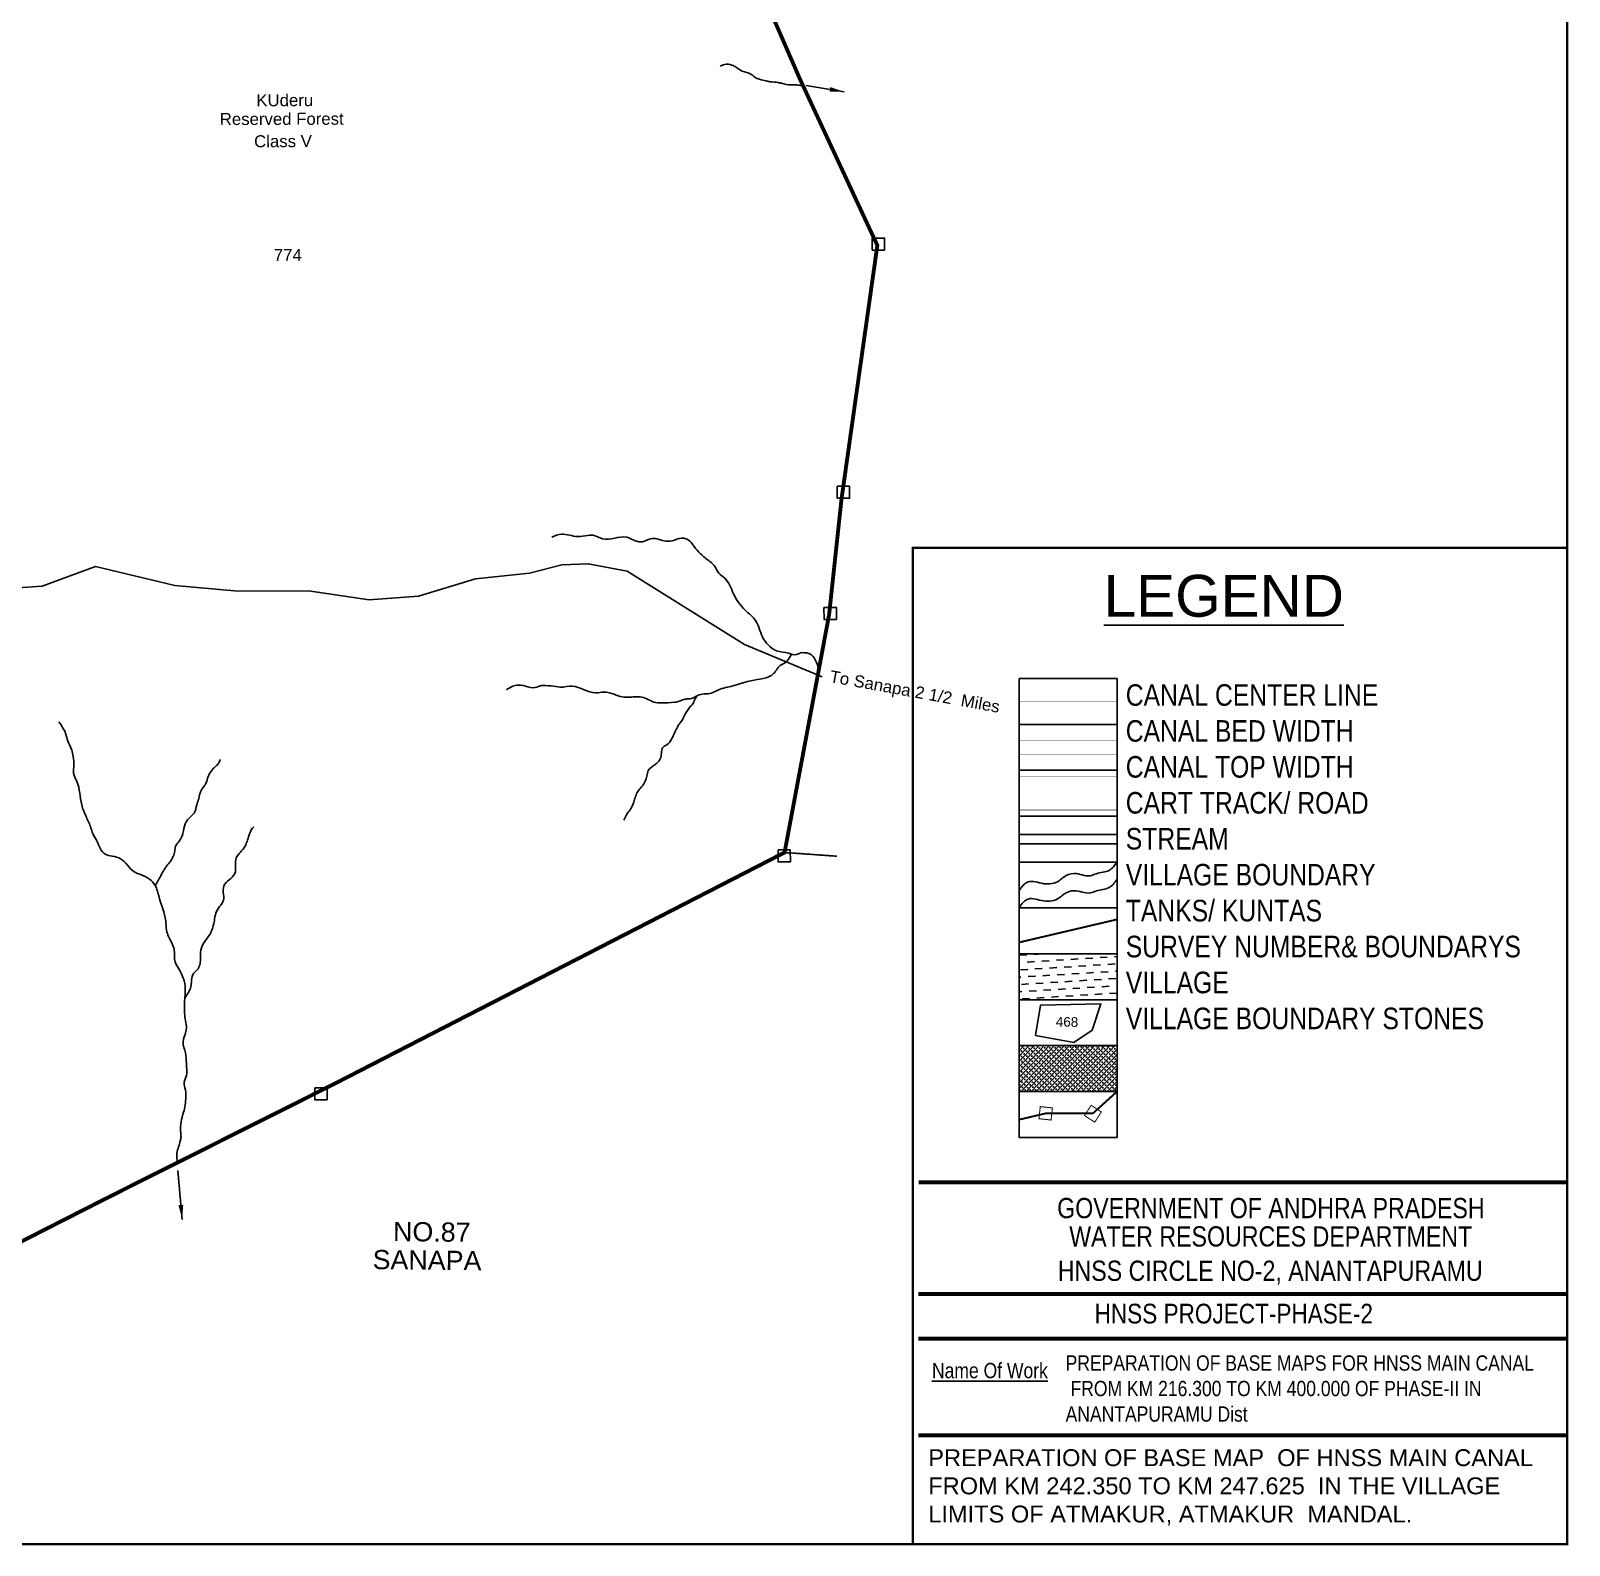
# Model space of a CAD drawing. Header units: feet. Extents: x 746667 to 763555, y 1616206 to 1623008.
# Drawn here: x 760092 to 763278, y 1616206 to 1619343 of the extents above; entities that cross this region are included whole.
import ezdxf
from ezdxf.enums import TextEntityAlignment as Align

# ---------------------------------------------------------------- set-up
doc = ezdxf.new("R2010")
doc.units = ezdxf.units.FT
doc.header["$LTSCALE"] = 15
doc.header["$MEASUREMENT"] = 0
doc.linetypes.add('ACAD_ISO02W100', pattern=[15, 12, -3])
doc.linetypes.add('HIDDEN2', pattern=[0.1875, 0.125, -0.0625])
for name, color, linetype in [('ARROWS', 5, 'Continuous'), ('CANAL1', 7, 'Continuous'), ('FRAME 025', 7, 'Continuous'), ('HILL', 17, 'Continuous'), ('PLOT NO', 7, 'Continuous'), ('ROAD NAME', 255, 'Continuous'), ('TABLE', 7, 'Continuous'), ('tank', 4, 'Continuous'), ('TANKS-STREAM', 4, 'Continuous'), ('TITLEBLOCK', 7, 'Continuous'), ('VILLAGE', 30, 'Continuous'), ('VILLAGE STONES', 240, 'Continuous')]:
    doc.layers.add(name, color=color, linetype=linetype)
doc.layers.add('VILLAGE BOUNDRY', color=5, linetype='HIDDEN2', lineweight=100)
doc.styles.add('A', font='arial.ttf')
doc.styles.add('ARIALN', font='ARIALN.TTF')
doc.styles.get("Standard").update_dxf_attribs({"font": 'arial.ttf'})
doc.linetypes.add('DOTS', pattern='A,1e-06,-3,["●",Standard,S=3,R=0,X=-1.25,Y=-1.25],-3', length=6.000001)
doc.dimstyles.get("Standard").update_dxf_attribs({"dimtxt": 0.18, "dimasz": 30, "dimexe": 0.18, "dimexo": 0.0625, "dimgap": 0.09, "dimtad": 0, "dimtih": 1, "dimtoh": 1, "dimdec": 4, "dimzin": 0, "dimdsep": 46, "dimtxsty": 'Standard', "dimcen": 0.09, "dimadec": 0, "dimazin": 0, "dimtfac": 1, "dimtdec": 4, "dimtofl": 0, "dimtmove": 0, "dimatfit": 3, "dimfxl": 1, "dimtolj": 1, "dimtzin": 0, "dimarcsym": 0})

msp = doc.modelspace()

# ---------------------------------------------------------------- hatches: boundary and pattern name
at = {"layer": 'tank'}
h = msp.add_hatch(dxfattribs=at)
h.set_pattern_fill('DASH', color=256, scale=120.759851, angle=3.5405, style=0)
h.set_pattern_definition([(3.5405362, (-6401.684, -69291.992), (14.13398449, 15.99835642), [15.09498138, -15.09498138])])
h.paths.add_polyline_path([(762138.4, 1617430.7), (762341.2, 1617430.7), (762341.2, 1617335.6), (762138.4, 1617335.6)])
at = {"layer": 'VILLAGE', "linetype": 'Continuous'}
h = msp.add_hatch(dxfattribs=at)
h.set_pattern_fill('SACNCR', color=256, scale=81.110346, angle=1.5303, style=0)
h.set_pattern_definition([(46.53031993, (-6401.684, -69291.992), (-5.51858472, 5.23139394), []), (46.53031993, (-6396.309, -69291.8486), (-5.51858472, 5.23139394), [0, -7.60409494])])
h.paths.add_polyline_path([(762138.4, 1617240.5), (762341.2, 1617240.5), (762341.2, 1617145.4), (762138.4, 1617145.4)])

# ---------------------------------------------------------------- linework, layer by layer
at = {"layer": 'CANAL1', "color": 5, "const_width": 5}
msp.add_lwpolyline([(763273.4, 1616208), (761918.6, 1616208), (761918.6, 1618272.1), (763273.4, 1618272.1)], close=True, dxfattribs=at)
at = {"layer": 'CANAL1', "color": 6, "linetype": 'DOTS', "ltscale": 0.2}
msp.add_lwpolyline([(761730.4, 1618004.7), (761570.1, 1618071.5), (761326.6, 1618223.2), (761246.1, 1618238.9), (761191.7, 1618236.6), (761124.4, 1618219.7), (761012.8, 1618207.8), (760894.6, 1618171.9), (760792.4, 1618164.4), (760667, 1618182.8), (760520.9, 1618181.8), (760390.4, 1618193.7), (760225.8, 1618233), (760115.4, 1618192.1), (760003.9, 1618184.5)], dxfattribs=at)
at = {"layer": 'CANAL1', "color": 1, "linetype": 'HIDDEN2', "ltscale": 100, "const_width": 0.994}
msp.add_lwpolyline([(762138.4, 1617953.6), (762341.2, 1617953.6)], dxfattribs=at)
at = {"layer": 'CANAL1', "color": 5, "ltscale": 100, "const_width": 0.994}
for points in [[(762341.2, 1617873.4), (762138.4, 1617873.4)], [(762341.2, 1617843.6), (762138.4, 1617843.6)]]:
    msp.add_lwpolyline(points, dxfattribs=at)
at = {"layer": 'CANAL1', "color": 1, "ltscale": 100, "const_width": 0.994}
for points in [[(762341.2, 1617798.2), (762138.4, 1617798.2)], [(762341.2, 1617728.7), (762138.4, 1617728.7)]]:
    msp.add_lwpolyline(points, dxfattribs=at)
at = {"layer": 'FRAME 025', "lineweight": -3, "const_width": 8.16}
for points in [[(761930.2, 1616957.6), (763273.6, 1616957.6)], [(761930, 1616725.9), (763273.4, 1616725.9)], [(761930, 1616633.2), (763273.4, 1616633.2)], [(761930, 1616433.4), (763273.4, 1616433.4)]]:
    msp.add_lwpolyline(points, dxfattribs=at)
at = {"layer": 'HILL', "lineweight": -2}
msp.add_spline([(758165.6, 1617731), (758151.4, 1617849.7), (758282.3, 1617906.3), (758396.5, 1617889), (758473.9, 1617906.8), (758513.5, 1617969.1), (758543.9, 1618044.5), (758571.6, 1618034), (758596.2, 1618018.5), (758633.9, 1618049.8), (758655.2, 1618058.1), (758697.3, 1618075.6), (758745.3, 1618114.1), (758795.6, 1618140.9), (758857, 1618202), (758906, 1618271.8), (758943.6, 1618314.5), (759014.8, 1618409.2), (759135.9, 1618565.4), (759163.5, 1618668.1), (759170.8, 1618733.9), (759183.5, 1618843.2), (759185.9, 1618884.2), (759180.8, 1618924.6), (759164.3, 1618963.1), (759167.2, 1619051.2), (759192.6, 1619084.9), (759213.8, 1619117.7), (759217.6, 1619218.6), (759212.3, 1619319.6), (759180, 1619387), (759149.4, 1619424), (759038.6, 1619461.1), (758929.4, 1619489.3), (758855.1, 1619579), (758726.8, 1619673.9), (758416.7, 1619807.6), (758295.8, 1619866.3), (758225.9, 1619866.8), (758183.6, 1619858), (758134, 1619877.4), (758146.1, 1619949.5), (758258.2, 1619989.8), (758359.1, 1620018), (758438.7, 1620017.1), (758475.2, 1620037.1), (758528.3, 1620052.8), (758627.2, 1620143.7), (758693.3, 1620135.9), (758728.8, 1620129), (758766, 1620111.9), (758772.5, 1620084), (758783, 1619983.5), (758798.2, 1619946.5), (758826, 1619863.6), (758861, 1619819.1), (758925.1, 1619734.3), (758981.7, 1619666.7), (759147.5, 1619585.7), (759341.7, 1619491.6), (759537.5, 1619398.3), (759666.3, 1619342.4), (759806, 1619609), (759915.7, 1619734.3), (759939, 1619792.8), (759925.1, 1619852.8), (759954.1, 1619948.5), (760001.2, 1619991.7), (760073.7, 1619991.9), (760122.5, 1619985.9), (760411.8, 1620075.7), (760506, 1620203.4), (760535.7, 1620221.1), (760583.8, 1620221.2), (760625.5, 1620263.3), (760667.7, 1620348.3), (760722.8, 1620486.1), (760721.5, 1620622.6), (760743.6, 1620817.5), (760772.8, 1620898.6), (760779.2, 1620929.9), (760719.5, 1620941.9), (760757.2, 1621035.9), (760881.4, 1621134.1), (760947.5, 1621162.3), (760994.1, 1621164.8), (761029.3, 1621131.9), (761128.7, 1621234.6), (761161.2, 1621507), (761116, 1621948.9), (761215.4, 1622296.8)], degree=3, dxfattribs=at)
at = {"layer": 'PLOT NO'}
for points in [[(762138.4, 1618001.1), (762341.2, 1618001.1), (762341.2, 1617906.1), (762138.4, 1617906.1)], [(762138.4, 1617906.1), (762341.2, 1617906.1), (762341.2, 1617811), (762138.4, 1617811)], [(762138.4, 1617811), (762341.2, 1617811), (762341.2, 1617715.9), (762138.4, 1617715.9)], [(762138.4, 1617715.9), (762341.2, 1617715.9), (762341.2, 1617620.8), (762138.4, 1617620.8)], [(762138.4, 1617620.8), (762341.2, 1617620.8), (762341.2, 1617525.8), (762138.4, 1617525.8)], [(762138.4, 1617525.8), (762341.2, 1617525.8), (762341.2, 1617430.7), (762138.4, 1617430.7)], [(762138.4, 1617430.7), (762341.2, 1617430.7), (762341.2, 1617335.6), (762138.4, 1617335.6)], [(762138.4, 1617335.6), (762341.2, 1617335.6), (762341.2, 1617240.5), (762138.4, 1617240.5)], [(762138.4, 1617240.5), (762341.2, 1617240.5), (762341.2, 1617145.4), (762138.4, 1617145.4)], [(762138.4, 1617145.4), (762341.2, 1617145.4), (762341.2, 1617050.4), (762138.4, 1617050.4)]]:
    msp.add_lwpolyline(points, close=True, dxfattribs=at)
at = {"layer": 'PLOT NO', "color": 6}
for points in [[(762138.4, 1617678.3), (762341.2, 1617678.3)], [(762138.4, 1617658.4), (762341.2, 1617658.4)]]:
    msp.add_lwpolyline(points, dxfattribs=at)
at = {"layer": 'PLOT NO', "lineweight": -2}
msp.add_lwpolyline([(761652.8, 1617640.7), (761760.7, 1617633)], dxfattribs=at)
at = {"layer": 'PLOT NO'}
msp.add_lwpolyline([(762172.4, 1617261.7), (762182.8, 1617324.4), (762308, 1617327.2), (762289.9, 1617272.3), (762252.1, 1617247.1), (762172.4, 1617261.7)], dxfattribs=at)
at = {"layer": 'PLOT NO', "color": 4}
for points in [[(762138.4, 1617562), (762157, 1617579.9), (762189.6, 1617576.1), (762221.4, 1617582.2), (762230.8, 1617589.8), (762252.2, 1617597.1), (762269.1, 1617594.3), (762285.8, 1617592.5), (762298.4, 1617596.6), (762324.7, 1617603.6), (762341.2, 1617620.8)], [(762138.4, 1617526.4), (762157, 1617544.3), (762189.6, 1617540.5), (762221.4, 1617546.6), (762230.8, 1617554.1), (762252.2, 1617561.5), (762269.1, 1617558.7), (762285.8, 1617556.9), (762298.4, 1617561), (762324.7, 1617568), (762341.2, 1617585.2)]]:
    msp.add_spline(points, degree=3, dxfattribs=at)
at = {"layer": 'TANKS-STREAM', "lineweight": -2}
for points in [[(761519.7, 1619269.8), (761531.6, 1619273.7), (761541.6, 1619272.6), (761550.2, 1619268.8), (761565.2, 1619259.7), (761583.2, 1619253.4), (761591.2, 1619246.8), (761600.7, 1619242.6), (761614.8, 1619239.1), (761623.1, 1619237.4), (761639.5, 1619235.8), (761646.4, 1619234.2), (761665.5, 1619230.9), (761671, 1619231), (761683.5, 1619230.2), (761690.9, 1619229.3)], [(761723.9, 1618020.3), (761717, 1618038.7), (761705.1, 1618052.5), (761696.3, 1618054.4), (761685.4, 1618054), (761677.6, 1618050.7), (761661.1, 1618053.3), (761636.2, 1618058.8), (761606.9, 1618087.6), (761592.7, 1618121.3), (761571.3, 1618142.5), (761547.2, 1618176.5), (761529, 1618208.9), (761516.5, 1618219.7), (761507, 1618235), (761488.2, 1618251.1), (761479, 1618259.6), (761465.5, 1618274.6), (761456.9, 1618285.4), (761439.5, 1618291.9), (761419.8, 1618286.3), (761403.4, 1618286.5), (761374.9, 1618290.7), (761358.5, 1618284.4), (761343.4, 1618286.7), (761326, 1618293.8), (761275.5, 1618290.8), (761255.8, 1618298), (761245.3, 1618297.6), (761224, 1618295.3), (761190.8, 1618300.1), (761170.5, 1618294.1)], [(761666.8, 1618051.6), (761654.6, 1618034.1), (761640.6, 1618025.2), (761635.9, 1618018.4), (761628.6, 1618010), (761614.5, 1618002.7), (761590, 1617997.9), (761534.7, 1617983.1), (761519.1, 1617978.9), (761501.4, 1617971), (761472.4, 1617966), (761464.3, 1617961.2), (761455.1, 1617959), (761447.1, 1617958.3), (761437.4, 1617955), (761425.1, 1617951.9), (761397.1, 1617950.6), (761389.9, 1617950.6), (761360.4, 1617961.8), (761331.9, 1617962.5), (761316.7, 1617963), (761299.9, 1617968.5), (761279, 1617973), (761261.8, 1617971.3), (761213.2, 1617985.2), (761189, 1617983.2), (761169.5, 1617985.8), (761163.3, 1617986.2), (761145.1, 1617985.6), (761140.4, 1617983.4), (761101.6, 1617987.6), (761076.7, 1617978)], [(761474.1, 1617966.7), (761466.8, 1617957.9), (761462.8, 1617948.5), (761455.6, 1617941.3), (761450.6, 1617932.6), (761444.7, 1617923.9), (761442.7, 1617918), (761434.3, 1617906.8), (761430.7, 1617900.4), (761425.6, 1617890.1), (761408.3, 1617863.6), (761401.9, 1617859.8), (761396.4, 1617837.3), (761390.3, 1617827.8), (761383.9, 1617822.4), (761370.6, 1617810.4), (761367.3, 1617798.9), (761358.4, 1617778.7), (761350.8, 1617769.7), (761341.4, 1617748), (761336.3, 1617735), (761328.9, 1617723.9), (761319.8, 1617707.8)], [(760149.7, 1617911.5), (760164, 1617886.9), (760168.5, 1617871.5), (760176.6, 1617853), (760179.5, 1617839.3), (760181.1, 1617821.5), (760180.4, 1617804.6), (760182.8, 1617796.9), (760187.3, 1617787.6), (760197.2, 1617739.4), (760206.9, 1617713.6), (760216.3, 1617691.4), (760220, 1617680.1), (760227.7, 1617666), (760246, 1617637), (760260.1, 1617633), (760277.9, 1617627.8), (760306, 1617600.6), (760318.9, 1617594.9), (760337.5, 1617585.3), (760348.9, 1617572.8), (760354.2, 1617560.7), (760357.5, 1617548.2), (760371.2, 1617499.3), (760372.9, 1617479.6), (760383.1, 1617454.7), (760388.5, 1617440.8), (760391, 1617413.9), (760398.6, 1617399.8), (760405.9, 1617383.9), (760409.3, 1617374.7), (760411.5, 1617352.5), (760410, 1617326.2), (760410.3, 1617307.5), (760412.3, 1617292.2), (760414, 1617276.7), (760411.2, 1617263.7), (760407.1, 1617244.4), (760410.7, 1617231.1), (760413.8, 1617208.9), (760414.4, 1617196), (760413.9, 1617178.9), (760409.1, 1617164), (760412, 1617149.1), (760412.3, 1617125.5), (760410.1, 1617109.9), (760405.8, 1617095.2), (760404.2, 1617087.8), (760401.7, 1617067.2), (760402.9, 1617052.5), (760401.2, 1617043), (760398, 1617031), (760394.3, 1617017.7), (760395.8, 1616998.4)], [(760349.1, 1617572.4), (760354.8, 1617581.1), (760360.9, 1617592.6), (760374.9, 1617614.8), (760381.9, 1617623.7), (760386.6, 1617632.4), (760389.9, 1617643.6), (760391.6, 1617653.5), (760397.4, 1617662.2), (760403.3, 1617670.9), (760416.1, 1617708.6), (760429.8, 1617722.4), (760435.6, 1617739.5), (760439.5, 1617752.1), (760443.7, 1617767.5), (760450.7, 1617777.9), (760454.3, 1617783.5), (760459, 1617798.1), (760465.7, 1617809.8), (760471.9, 1617816.8), (760480.8, 1617825.5), (760484.2, 1617833.4)], [(760410.8, 1617339.2), (760423.2, 1617362.7), (760425.4, 1617381), (760430.5, 1617392.3), (760436.4, 1617397.6), (760441.7, 1617408.1), (760443.4, 1617418.8), (760443.9, 1617438), (760466.3, 1617478.2), (760471.9, 1617499.1), (760475.2, 1617515.2), (760482.5, 1617528.7), (760489.8, 1617538.3), (760490.9, 1617553.5), (760491.7, 1617571.8), (760513.9, 1617596.1), (760515.8, 1617616.4), (760517.2, 1617628.8), (760526.2, 1617641.7), (760531.8, 1617647.4), (760536.9, 1617656.4), (760540.5, 1617666), (760543.6, 1617675.3), (760550.9, 1617691.1), (760553.4, 1617693.9)]]:
    msp.add_spline(points, degree=3, dxfattribs=at)
at = {"layer": 'VILLAGE BOUNDRY', "lineweight": -2, "ltscale": 25, "const_width": 8}
msp.add_lwpolyline([(761626.2, 1619377.2), (761684.5, 1619243.2), (761844.9, 1618898.4), (761770.6, 1618372.2), (761745, 1618133.2), (761652.8, 1617640.7), (760717.9, 1617160.1), (760251.6, 1616926), (759644.1, 1616616.7), (759652.2, 1616894.2), (759716.9, 1617114.5), (759802.2, 1617567), (759685.8, 1617560.6), (759222.1, 1617526.2), (758738.5, 1617749.1), (758136.6, 1617729.4), (757900.4, 1617756.5), (757846.1, 1617732.1), (757769.3, 1617722.5), (757353.4, 1617667.1)], dxfattribs=at)
at = {"layer": 'VILLAGE BOUNDRY', "lineweight": -2}
msp.add_lwpolyline([(761652.8, 1617640.7), (761760.7, 1617633)], dxfattribs=at)
at = {"layer": 'VILLAGE BOUNDRY', "linetype": 'ACAD_ISO02W100', "ltscale": 2, "const_width": 3.98}
for points in [[(762138.4, 1617454.4), (762341.2, 1617502)], [(762138.4, 1617087.2), (762194.5, 1617100.4), (762291.5, 1617100.4), (762341.2, 1617145.4)]]:
    msp.add_lwpolyline(points, dxfattribs=at)
at = {"layer": 'VILLAGE STONES', "color": 5, "const_width": 5}
msp.add_lwpolyline([(746669.5, 1623005.6), (763273.4, 1623005.6), (763273.4, 1616208), (746669.5, 1616208)], close=True, dxfattribs=at)
at = {"layer": 'VILLAGE STONES', "lineweight": -2}
for points in [[(761834.3, 1618913.5), (761859.8, 1618913.6), (761859.9, 1618888.8), (761834.4, 1618888.8)], [(761761.8, 1618399.4), (761787.3, 1618399.4), (761787.4, 1618374.7), (761761.8, 1618374.6)], [(761734.4, 1618148.3), (761760, 1618148.4), (761760, 1618123.7), (761734.5, 1618123.6)], [(761639.2, 1617645.9), (761664.7, 1617645.9), (761664.8, 1617621.2), (761639.3, 1617621.1)], [(760679.9, 1617153.1), (760705.5, 1617153.2), (760705.5, 1617128.4), (760680, 1617128.3)]]:
    msp.add_lwpolyline(points, close=True, dxfattribs=at)
at = {"layer": 'VILLAGE STONES', "const_width": 2.02}
for points in [[(762182.3, 1617114.3), (762207.4, 1617111.5), (762204.7, 1617086.4), (762179.6, 1617089.2)], [(762273.9, 1617095.7), (762287.6, 1617116.9), (762308.8, 1617103.2), (762295.1, 1617082)]]:
    msp.add_lwpolyline(points, close=True, dxfattribs=at)

# ---------------------------------------------------------------- texts
at = {"layer": 'PLOT NO', "lineweight": -2}
msp.add_text('774', height=25, rotation=0.1736, dxfattribs=at).set_placement((760624.1, 1618878.5), align=Align.MIDDLE_CENTER)
at = {"layer": 'PLOT NO'}
msp.add_text('468', height=19.88, rotation=358.6877, dxfattribs=at).set_placement((762237.8, 1617289.8), align=Align.MIDDLE_CENTER)
at = {"layer": 'ROAD NAME', "lineweight": -2}
for s, height, rotation, p in [('KUderu ', 24.86, 0.1736, (760558.9, 1619186.6)), ('Reserved Forest ', 24.855, 0.1736, (760483.2, 1619147.7)), ('Class V', 24.86, 0.1736, (760554.3, 1619101.7)), ('To Sanapa 2 1/2  Miles', 24.855, 349.6551, (761744.7, 1617994))]:
    msp.add_text(s, height=height, rotation=rotation, dxfattribs=at).set_placement(p)
at = {"layer": 'TABLE', "extrusion": (0.000201441, 0.004807, 0.999988), "style": 'A'}
msp.add_text('%%ULEGEND', height=86.62, rotation=359.9999, dxfattribs=at).set_placement((762562.4, 1618153.1, 7931.9), align=Align.MIDDLE)
at = {"layer": 'TITLEBLOCK', "extrusion": (0.000201441, 0.004807, 0.999988), "style": 'ARIALN'}
for s, height, p in [('GOVERNMENT OF ANDHRA PRADESH ', 41.901, (762217.3, 1616863.7, 7919.2)), ('WATER RESOURCES DEPARTMENT  ', 41.901, (762242.3, 1616805, 7918.4)), ('HNSS CIRCLE NO-2, ANANTAPURAMU', 41.901, (762218.6, 1616733.9, 7918.1)), ('HNSS PROJECT-PHASE-2', 40.805, (762294.8, 1616645.6, 7919.9)), ('%%UName Of Work', 31.684, (761958, 1616532.2, 7920.3))]:
    msp.add_text(s, height=height, rotation=359.9999, dxfattribs=at).set_placement(p)
at = {"layer": 'TITLEBLOCK', "extrusion": (0.000201441, 0.004807, 0.999988), "attachment_point": 1, "text_direction": (1, -1e-06, -0.000201), "style": 'ARIALN'}
for s, insert, char_height, width in [('CANAL CENTER LINE \\PCANAL BED WIDTH {\\H1.5288x; }\\PCANAL TOP WIDTH {\\H1.3525x; }\\PCART TRACK/ ROAD{\\H1.4113x; }\\PSTREAM {\\H1.3917x; }\\PVILLAGE BOUNDARY{\\H1.3982x; }\\PTANKS/ KUNTAS{\\H1.3961x; }\\PSURVEY NUMBER& BOUNDARYS{\\H1.3968x; }\\PVILLAGE{\\H1.3966x; }\\PVILLAGE BOUNDARY STONES{\\H1.3966x; }', (762359.4, 1617989.3), 44.658, 936.303), ('PREPARATION OF BASE MAPS FOR HNSS MAIN CANAL\\P FROM KM 216.300 TO KM 400.000 OF PHASE-II IN ANANTAPURAMU Dist', (762234.8, 1616598.9, -3.7), 31.684, 1022.728), ('{\\fArial|b0|i0|c0|p34;PREPARATION OF BASE MAP  OF HNSS MAIN CANAL  FROM KM \\C1;242.350\\C256; TO KM \\C1;247.625  \\C0;IN THE VILLAGE LIMITS OF \\C1;ATMAKUR, \\C0;ATMAKUR  MANDAL.}', (761950.3, 1616404.4, -4.7), 35, 1319.237)]:
    msp.add_mtext(s, dxfattribs=dict(at, insert=insert, char_height=char_height, width=width))
at = {"layer": 'VILLAGE STONES'}
for s, p in [('NO.87', (760841.8, 1616835.7)), ('SANAPA', (760799.5, 1616777.6))]:
    msp.add_text(s, height=39.77, rotation=359.3818, dxfattribs=at).set_placement(p)

# ---------------------------------------------------------------- leaders
at = {"layer": 'ARROWS', "lineweight": -2}
for points in [[(761776.3, 1619216.5), (761697.5, 1619230)], [(760405.2, 1616880.5), (760396.3, 1616981.9)]]:
    msp.add_leader(points, dimstyle='Standard', override={"dimgap": 0.09, "dimtad": 0}, dxfattribs=at)

doc.saveas('drawing.dxf')
